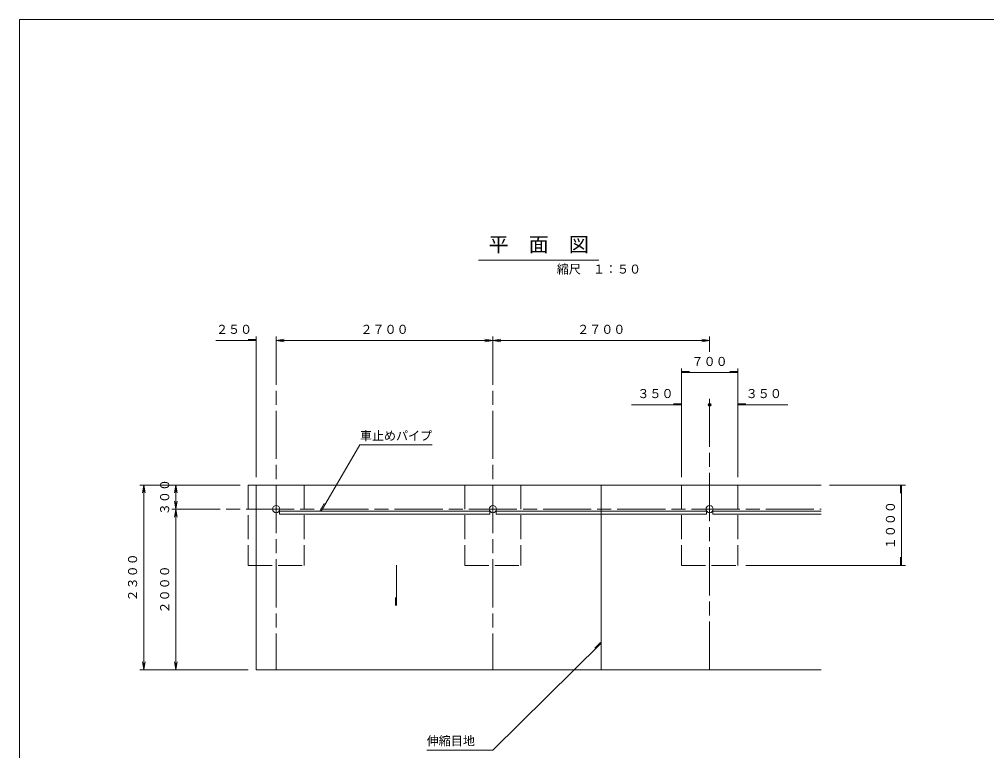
# Model space of a CAD drawing. Units: millimetres on the paper, enlarged 20 times, with parts at other scales. Extents: x 474 to 16274, y 399 to 11399.
# Drawn here: x 474 to 5295, y 7756 to 11399 of the extents above; entities that cross this region are included whole.
import ezdxf
from ezdxf.enums import TextEntityAlignment as Align

# ---------------------------------------------------------------- set-up
doc = ezdxf.new("R2010")
doc.units = ezdxf.units.MM
doc.header["$LTSCALE"] = 20
doc.linetypes.add('CHAIN', pattern=[18.5, 12, -1.5, 3.5, -1.5])
doc.linetypes.add('DASHED', pattern=[7.5, 6, -1.5])
doc.layers.add('レイヤ0', color=2, linetype='Continuous', lineweight=13)
doc.styles.add('ＭＳ ゴシック', font='')
doc.styles.get('ＭＳ ゴシック').set_extended_font_data('MS Gothic')

# ---------------------------------------------------------------- blocks, each defined once
blk = doc.blocks.new('open_arrow')
at = {"color": 0, "linetype": 'Continuous', "lineweight": -2}
blk.add_lwpolyline([(7.5, 1.25), (0, 0), (7.5, -1.25)], dxfattribs=at)

msp = doc.modelspace()

# ---------------------------------------------------------------- linework, layer by layer
at = {"layer": 'レイヤ0', "color": 6}
for p, q in [((474.16, 11399.17), (474.16, 399.17)), ((474.16, 11399.17), (16274.16, 11399.17)), ((1654.16, 9804.17), (1614.16, 9804.17)), ((3774.16, 9644.17), (3814.16, 9644.17)), ((4054.16, 9644.17), (4014.16, 9644.17)), ((3774.16, 9484.17), (3734.16, 9484.17)), ((4054.16, 9484.17), (4094.16, 9484.17)), ((4865.79, 9079.17), (4865.79, 9039.17)), ((1993.95, 8986.4), (1973.7, 8951.9)), ((4865.79, 8679.17), (4865.79, 8719.17)), ((2348.78, 8479.66), (2348.78, 8519.66)), ((3342.17, 8266.94), (3370.65, 8295.03))]:
    msp.add_line(p, q, dxfattribs=at)
at = {"layer": 'レイヤ0', "color": 3}
for p, q in [((2762.47, 10199.17), (3362.49, 10199.17)), ((3374.16, 9079.17), (3374.16, 8159.17))]:
    msp.add_line(p, q, dxfattribs=at)
at = {"layer": 'レイヤ0'}
for p, q in [((1654.16, 9799.17), (1454.16, 9799.17)), ((1654.16, 9119.17), (1654.16, 9819.17)), ((1754.16, 9799.17), (2834.16, 9799.17)), ((2834.16, 9799.17), (3914.16, 9799.17)), ((3774.16, 9119.17), (3774.16, 9659.17)), ((4054.16, 9119.17), (4054.16, 9659.17)), ((3774.16, 9639.17), (4054.16, 9639.17)), ((3774.16, 9479.17), (3524.16, 9479.17)), ((4054.16, 9479.17), (4304.16, 9479.17)), ((1978.02, 8949.37), (2171.52, 9279.17)), ((2531.52, 9279.17), (2171.52, 9279.17)), ((1074.16, 9079.17), (1574.16, 9079.17)), ((1094.16, 9079.17), (1094.16, 8159.17)), ((1254.16, 9079.17), (1254.16, 8959.17)), ((4510.79, 9079.17), (4890.79, 9079.17)), ((4870.79, 9079.17), (4870.79, 8679.17)), ((1254.16, 8959.17), (1254.16, 8159.17)), ((2353.78, 8479.66), (2353.78, 8679.66)), ((4094.16, 8679.17), (4890.79, 8679.17)), ((3374.16, 8291.47), (2834.35, 7759.17)), ((1074.16, 8159.17), (1614.16, 8159.17)), ((2834.35, 7759.17), (2504.35, 7759.17))]:
    msp.add_line(p, q, dxfattribs=at)
at = {"layer": 'レイヤ0', "linetype": 'CHAIN', "lineweight": 18}
for p, q in [((1754.16, 9819.17), (1754.16, 8159.17)), ((2834.16, 9819.17), (2834.16, 8159.17)), ((3914.16, 9742.25), (3914.16, 9819.17)), ((3914.16, 8159.17), (3914.16, 9533.08)), ((1234.16, 8959.17), (4470.79, 8959.17))]:
    msp.add_line(p, q, dxfattribs=at)
at = {"layer": 'レイヤ0', "color": 3, "linetype": 'DASHED', "lineweight": 18}
for p, q in [((1614.16, 9079.17), (1614.16, 8679.17)), ((1614.16, 9079.17), (1654.16, 9079.17)), ((1894.16, 9079.17), (1894.16, 8679.17)), ((2694.16, 9079.17), (2694.16, 8679.17)), ((2974.16, 9079.17), (2974.16, 8679.17)), ((3774.16, 9079.17), (3774.16, 8679.17)), ((4054.16, 9079.17), (4054.16, 8679.17)), ((1614.16, 8679.17), (1894.16, 8679.17)), ((2694.16, 8679.17), (2974.16, 8679.17)), ((3774.16, 8679.17), (4054.16, 8679.17))]:
    msp.add_line(p, q, dxfattribs=at)
at = {"layer": 'レイヤ0', "color": 3, "lineweight": 18}
for p, q in [((1654.16, 9079.17), (1654.16, 8159.17)), ((1654.16, 9079.17), (4470.79, 9079.17)), ((1770.28, 8948.95), (2818.04, 8948.95)), ((1770.28, 8948.95), (1770.28, 8933.75)), ((1770.28, 8933.75), (2818.04, 8933.75)), ((2818.04, 8948.95), (2818.04, 8933.75)), ((2850.28, 8948.95), (3898.04, 8948.95)), ((2850.28, 8933.75), (3898.04, 8933.75)), ((3898.04, 8948.95), (3898.04, 8933.75)), ((3930.28, 8948.95), (4470.79, 8948.95)), ((3930.28, 8948.95), (3930.28, 8933.75)), ((3930.28, 8933.75), (4470.79, 8933.75)), ((1654.16, 8159.17), (4470.79, 8159.17))]:
    msp.add_line(p, q, dxfattribs=at)
at = {"layer": 'レイヤ0', "color": 7}
msp.add_line((2850.28, 8948.95), (2850.28, 8933.75), dxfattribs=at)
at = {"layer": 'レイヤ0', "lineweight": 18}
for radius in [7, 5, 3, 1]:
    msp.add_circle((3914.16, 9479.17), radius, dxfattribs=at)
at = {"layer": 'レイヤ0', "color": 3, "lineweight": 18}
for centre in [(1754.16, 8959.17), (2834.16, 8959.17), (3914.16, 8959.17)]:
    msp.add_circle(centre, 17.82, dxfattribs=at)

# ---------------------------------------------------------------- block references
at = {"layer": 'レイヤ0', "xscale": 5.26, "yscale": 5.26}
for p in [(1754.16, 9799.17), (2834.16, 9799.17)]:
    msp.add_blockref('open_arrow', p, dxfattribs=at)
for p, rotation in [((2834.16, 9799.17), 180), ((3914.16, 9799.17), 180), ((1094.16, 9079.17), 270), ((1254.16, 9079.17), 270), ((1254.16, 8959.17), 90), ((1254.16, 8959.17), 270), ((1094.16, 8159.17), 90), ((1254.16, 8159.17), 90)]:
    msp.add_blockref('open_arrow', p, dxfattribs=dict(at, rotation=rotation))

# ---------------------------------------------------------------- texts
at = {"layer": 'レイヤ0', "color": 7, "style": 'ＭＳ ゴシック'}
for s, height, p in [('平\u3000面\u3000図', 73.31, (2812.49, 10219.21)), ('縮尺\u3000１：５０', 43.99, (3152.49, 10119.23)), ('２５０', 43.99, (1454.16, 9819.17)), ('７００', 43.99, (3824.16, 9659.17)), ('３５０', 43.99, (3554.16, 9499.17)), ('３５０', 43.99, (4094.16, 9499.17)), ('車止めパイプ', 43.99, (2171.52, 9289.17))]:
    msp.add_text(s, height=height, dxfattribs=at).set_placement(p, align=Align.BOTTOM_LEFT)
at = {"layer": 'レイヤ0', "style": 'ＭＳ ゴシック'}
for p in [(2174.16, 9819.17), (3254.16, 9819.17)]:
    msp.add_text('２７００', height=43.99, dxfattribs=at).set_placement(p, align=Align.BOTTOM_LEFT)
for s, p in [('３００', (1234.16, 8929.17)), ('２３００', (1074.16, 8499.17)), ('２０００', (1234.16, 8439.17))]:
    msp.add_text(s, height=43.99, rotation=90, dxfattribs=at).set_placement(p, align=Align.BOTTOM_LEFT)
at = {"layer": 'レイヤ0', "color": 7, "style": 'ＭＳ ゴシック'}
msp.add_text('１０００', height=43.99, rotation=90, dxfattribs=at).set_placement((4850.79, 8759.17), align=Align.BOTTOM_LEFT)
msp.add_text('伸縮目地', height=43.99, dxfattribs=at).set_placement((2744.35, 7769.17), align=Align.BOTTOM_RIGHT)

doc.saveas('drawing.dxf')
